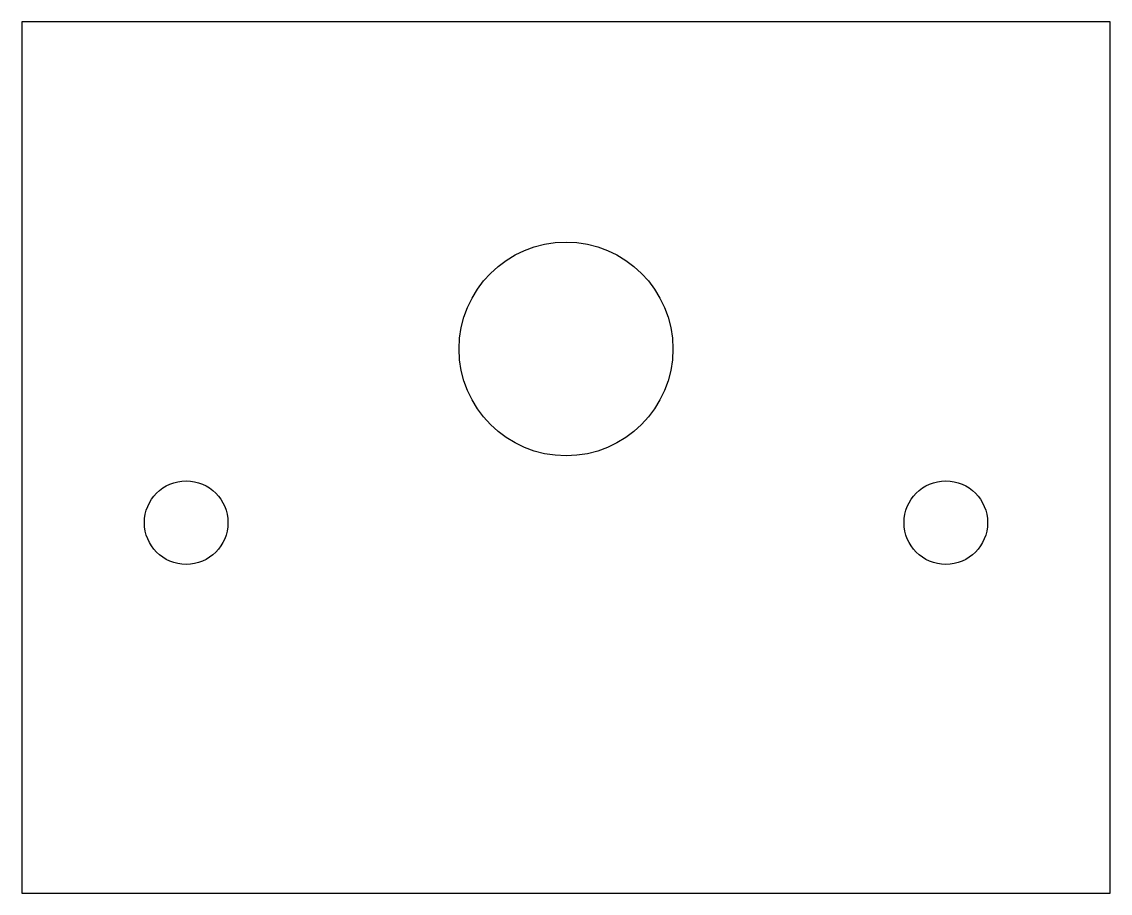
# Model space of a CAD drawing. Header units: millimetres. Extents: x -25.1 to 25.1, y -20.1 to 20.1.
import ezdxf

# ---------------------------------------------------------------- set-up
doc = ezdxf.new("R2010")
doc.units = ezdxf.units.MM
doc.layers.get('0').update_dxf_attribs({"linetype": 'CONTINUOUS'})

msp = doc.modelspace()

# ---------------------------------------------------------------- linework, layer by layer
for p, q in [((25.075, 20.075), (-25.075, 20.075)), ((-25.075, 20.075), (-25.075, -20.075)), ((25.075, -20.075), (25.075, 20.075)), ((-25.075, -20.075), (25.075, -20.075))]:
    msp.add_line(p, q)
for centre, radius in [((0, 5), 4.925), ((-17.5, -3), 1.925), ((17.5, -3), 1.925)]:
    msp.add_circle(centre, radius)

doc.saveas('drawing.dxf')
